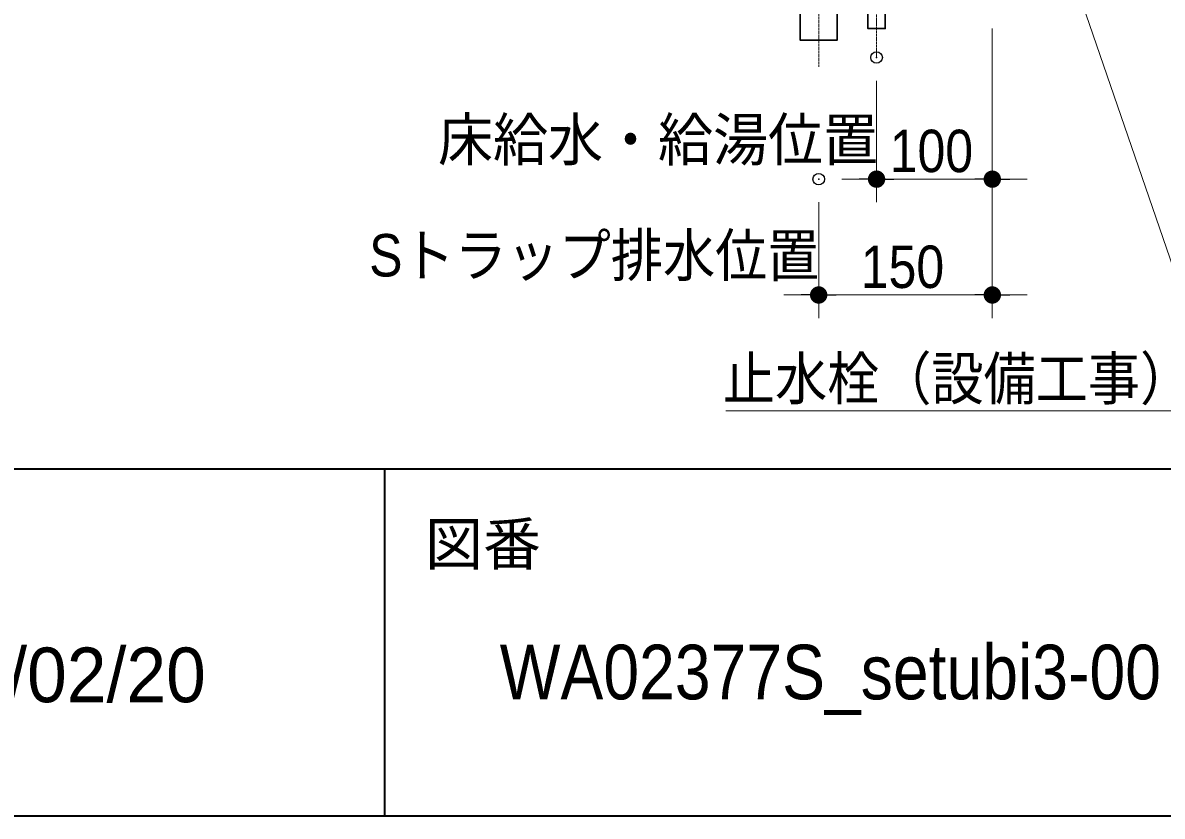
# Model space of a CAD drawing. Units: millimetres, scale not verified. Extents: x -6062 to 6062, y -3045 to 3045.
# Drawn here: x 1000 to 1984, y -2770 to -2085 of the extents above; entities that cross this region are included whole.
import ezdxf
from ezdxf.enums import TextEntityAlignment as Align

# ---------------------------------------------------------------- set-up
doc = ezdxf.new("R2010")
doc.units = ezdxf.units.MM
doc.header["$LTSCALE"] = 20
doc.header["$PDMODE"] = 32
doc.header["$PDSIZE"] = 10
doc.linetypes.add('USER2', pattern=[2.91, 1.76, -0.4, 0.35, -0.4])
for name, color, linetype, lineweight in [('0-0_1図面枠', 7, 'Continuous', 20), ('0-1_2寸法-2', 7, 'Continuous', 15), ('0-2_0', 7, 'Continuous', 25), ('0-4_2寸法-1', 7, 'Continuous', 15), ('0-6_2寸法-3', 7, 'Continuous', 15), ('0-8_4給排水', 7, 'Continuous', 30)]:
    doc.layers.add(name, color=color, linetype=linetype, lineweight=lineweight)
doc.layers.add('0-3_Defpoints', color=7, linetype='Continuous')
doc.styles.add('ＭＳ Ｐゴシック', font='')
doc.styles.get('ＭＳ Ｐゴシック').set_extended_font_data('MS PGothic')

# ---------------------------------------------------------------- blocks, each defined once
blk = doc.blocks.new('グループ-2')
at = {"layer": '0-0_1図面枠', "lineweight": 35}
for p, q in [((-80000, -49400), (80000, -49400)), ((62000, -49400), (62000, -55400))]:
    blk.add_line(p, q, dxfattribs=at)
blk.add_lwpolyline([(-80000, 55400), (80000, 55400), (80000, -55400), (-80000, -55400)], close=True, dxfattribs=at)
blk = doc.blocks.new('図面枠')
at = {"layer": '0-0_1図面枠'}
blk.add_blockref('グループ-2', (0, 0), dxfattribs=at)
at = {"layer": '0-0_1図面枠', "style": 'ＭＳ Ｐゴシック'}
blk.add_text('図番', height=733.7, dxfattribs=at).set_placement((62699.9, -51284.2), align=Align.BOTTOM_LEFT)
blk = doc.blocks.new('_Dot')
at = {"layer": '0-2_0'}
blk.add_line((-10, 0), (-20, 0), dxfattribs=at)
for points in [[(0, 0), (-10, 0), (-9.92, 1.25)], [(0, 0), (-9.92, -1.25), (-10, 0)], [(0, 0), (-9.92, 1.25), (-9.69, 2.49)], [(0, 0), (-9.69, -2.49), (-9.92, -1.25)], [(0, 0), (-9.69, 2.49), (-9.3, 3.68)], [(0, 0), (-9.3, -3.68), (-9.69, -2.49)], [(0, 0), (-9.3, 3.68), (-8.76, 4.82)], [(0, 0), (-8.76, -4.82), (-9.3, -3.68)], [(0, 0), (-8.76, 4.82), (-8.09, 5.88)], [(0, 0), (-8.09, -5.88), (-8.76, -4.82)], [(0, 0), (-8.09, 5.88), (-7.29, 6.85)], [(0, 0), (-7.29, -6.85), (-8.09, -5.88)], [(0, 0), (-7.29, 6.85), (-6.37, 7.71)], [(0, 0), (-6.37, -7.71), (-7.29, -6.85)], [(0, 0), (-6.37, 7.71), (-5.36, 8.44)], [(0, 0), (-5.36, -8.44), (-6.37, -7.71)], [(0, 0), (-5.36, 8.44), (-4.26, 9.05)], [(0, 0), (-4.26, -9.05), (-5.36, -8.44)], [(0, 0), (-4.26, 9.05), (-3.09, 9.51)], [(0, 0), (-3.09, -9.51), (-4.26, -9.05)], [(0, 0), (-3.09, 9.51), (-1.87, 9.82)], [(0, 0), (-1.87, -9.82), (-3.09, -9.51)], [(0, 0), (-1.87, 9.82), (-0.63, 9.98)], [(0, 0), (-0.63, -9.98), (-1.87, -9.82)], [(0, 0), (-0.63, 9.98), (0.63, 9.98)], [(0, 0), (0.63, -9.98), (-0.63, -9.98)], [(0, 0), (0.63, 9.98), (1.87, 9.82)], [(0, 0), (1.87, 9.82), (3.09, 9.51)], [(0, 0), (3.09, 9.51), (4.26, 9.05)], [(0, 0), (4.26, 9.05), (5.36, 8.44)], [(0, 0), (5.36, 8.44), (6.37, 7.71)], [(0, 0), (6.37, 7.71), (7.29, 6.85)], [(0, 0), (7.29, 6.85), (8.09, 5.88)], [(0, 0), (8.09, 5.88), (8.76, 4.82)], [(0, 0), (8.76, 4.82), (9.3, 3.68)], [(0, 0), (9.3, 3.68), (9.69, 2.49)], [(0, 0), (9.69, 2.49), (9.92, 1.25)], [(0, 0), (9.92, 1.25), (10, 0)], [(0, 0), (1.87, -9.82), (0.63, -9.98)], [(0, 0), (3.09, -9.51), (1.87, -9.82)], [(0, 0), (4.26, -9.05), (3.09, -9.51)], [(0, 0), (5.36, -8.44), (4.26, -9.05)], [(0, 0), (6.37, -7.71), (5.36, -8.44)], [(0, 0), (7.29, -6.85), (6.37, -7.71)], [(0, 0), (8.09, -5.88), (7.29, -6.85)], [(0, 0), (8.76, -4.82), (8.09, -5.88)], [(0, 0), (9.3, -3.68), (8.76, -4.82)], [(0, 0), (9.69, -2.49), (9.3, -3.68)], [(0, 0), (9.92, -1.25), (9.69, -2.49)], [(0, 0), (10, 0), (9.92, -1.25)]]:
    blk.add_solid(points, dxfattribs=at)
blk = doc.blocks.new('グループ-83')
at = {"layer": '0-8_4給排水', "linetype": 'USER2', "lineweight": 15}
blk.add_line((69500, -42460), (69500, -30340), dxfattribs=at)
at = {"layer": '0-8_4給排水'}
blk.add_lwpolyline([(69180, -41400), (69820, -41400), (69820, -42000), (69180, -42000)], close=True, dxfattribs=at)
blk = doc.blocks.new('グループ-86')
at = {"layer": '0-8_4給排水', "linetype": 'USER2', "lineweight": 15}
blk.add_line((70500, -40100), (70500, -42300), dxfattribs=at)
at = {"layer": '0-8_4給排水'}
blk.add_lwpolyline([(70300, -40600), (70300, -41200), (70700, -41200), (70700, -40600)], dxfattribs=at)
for points in [[(69900, -41200), (71100, -41200), (71100, -41400), (69900, -41400)], [(70350, -41400), (70650, -41400), (70650, -41800), (70350, -41800)]]:
    blk.add_lwpolyline(points, close=True, dxfattribs=at)

msp = doc.modelspace()

# ---------------------------------------------------------------- linework, layer by layer
at = {"layer": '0-1_2寸法-2'}
for p, q in [((1837.5, -2090), (1837.5, -2240)), ((1737.5, -2135), (1737.5, -2240)), ((1722.49, -2220), (1707.49, -2220)), ((1737.5, -2220), (1837.5, -2220)), ((1852.51, -2220), (1867.51, -2220)), ((1687.5, -2240), (1687.5, -2340)), ((1837.5, -2240), (1837.5, -2340)), ((1672.49, -2320), (1657.49, -2320)), ((1687.5, -2320), (1837.5, -2320)), ((1852.51, -2320), (1867.51, -2320))]:
    msp.add_line(p, q, dxfattribs=at)
at = {"layer": '0-3_Defpoints'}
for p in [(1737.5, -2115), (1687.5, -2220), (1837.5, -2220), (1837.5, -2320)]:
    msp.add_point(p, dxfattribs=at)
at = {"layer": '0-4_2寸法-1'}
for p, q in [((1837.5, -2090), (1837.5, -2240)), ((1737.5, -2135), (1737.5, -2240)), ((1752.51, -2220), (1822.49, -2220)), ((1687.5, -2240), (1687.5, -2340)), ((1837.5, -2240), (1837.5, -2340)), ((1702.51, -2320), (1822.49, -2320))]:
    msp.add_line(p, q, dxfattribs=at)
at = {"layer": '0-6_2寸法-3'}
msp.add_lwpolyline([(1607.28, -2420), (2036.47, -2420), (1776.25, -1664.9)], dxfattribs=at)

# ---------------------------------------------------------------- block references
at = {"layer": '0-0_1図面枠', "xscale": 0.05, "yscale": 0.05}
msp.add_blockref('図面枠', (-1787.5, 0), dxfattribs=at)
at = {"layer": '0-1_2寸法-2', "xscale": 0.7503418, "yscale": 0.7503418}
for p in [(1737.5, -2220), (1687.5, -2320)]:
    msp.add_blockref('_Dot', p, dxfattribs=at)
at = {"layer": '0-1_2寸法-2', "xscale": 0.7503418, "yscale": 0.7503418, "rotation": 180}
for p in [(1837.5, -2220), (1837.5, -2320)]:
    msp.add_blockref('_Dot', p, dxfattribs=at)
at = {"layer": '0-4_2寸法-1', "xscale": 0.7503418, "yscale": 0.7503418, "rotation": 180}
for p in [(1737.5, -2220), (1687.5, -2320)]:
    msp.add_blockref('_Dot', p, dxfattribs=at)
at = {"layer": '0-4_2寸法-1', "xscale": 0.7503418, "yscale": 0.7503418}
for p in [(1837.5, -2220), (1837.5, -2320)]:
    msp.add_blockref('_Dot', p, dxfattribs=at)
at = {"layer": '0-8_4給排水', "xscale": 0.05, "yscale": 0.05}
for name in ['グループ-83', 'グループ-86']:
    msp.add_blockref(name, (-1787.5, 0), dxfattribs=at)

# ---------------------------------------------------------------- texts
at = {"layer": '0-0_1図面枠', "style": 'ＭＳ Ｐゴシック'}
msp.add_text('2025/02/20', height=47.17, dxfattribs=at).set_placement((849.28, -2685.74), align=Align.BOTTOM_LEFT)
at = {"layer": '0-0_1図面枠', "style": 'ＭＳ Ｐゴシック', "width": 0.9}
msp.add_text('WA02377S_setubi3-00', height=47.17, dxfattribs=at).set_placement((1412.02, -2683.26), align=Align.BOTTOM_LEFT)
at = {"layer": '0-1_2寸法-2', "style": 'ＭＳ Ｐゴシック'}
for s, width, p in [('床給水・給湯位置', 0.95, (1358.69, -2215.12)), ('Sトラップ排水位置', 0.9, (1299.21, -2315.02))]:
    msp.add_text(s, height=36.66, dxfattribs=dict(at, width=width)).set_placement(p, align=Align.BOTTOM_LEFT)
at = {"layer": '0-4_2寸法-1', "style": 'ＭＳ Ｐゴシック', "width": 0.9}
for s, p in [('100', (1748.89, -2224.96)), ('150', (1723.89, -2324.96))]:
    msp.add_text(s, height=36.66, dxfattribs=at).set_placement(p, align=Align.BOTTOM_LEFT)
at = {"layer": '0-6_2寸法-3', "style": 'ＭＳ Ｐゴシック', "width": 0.9}
msp.add_text('止水栓（設備工事）', height=36.69, dxfattribs=at).set_placement((1604.77, -2421.47), align=Align.BOTTOM_LEFT)

doc.saveas('drawing.dxf')
